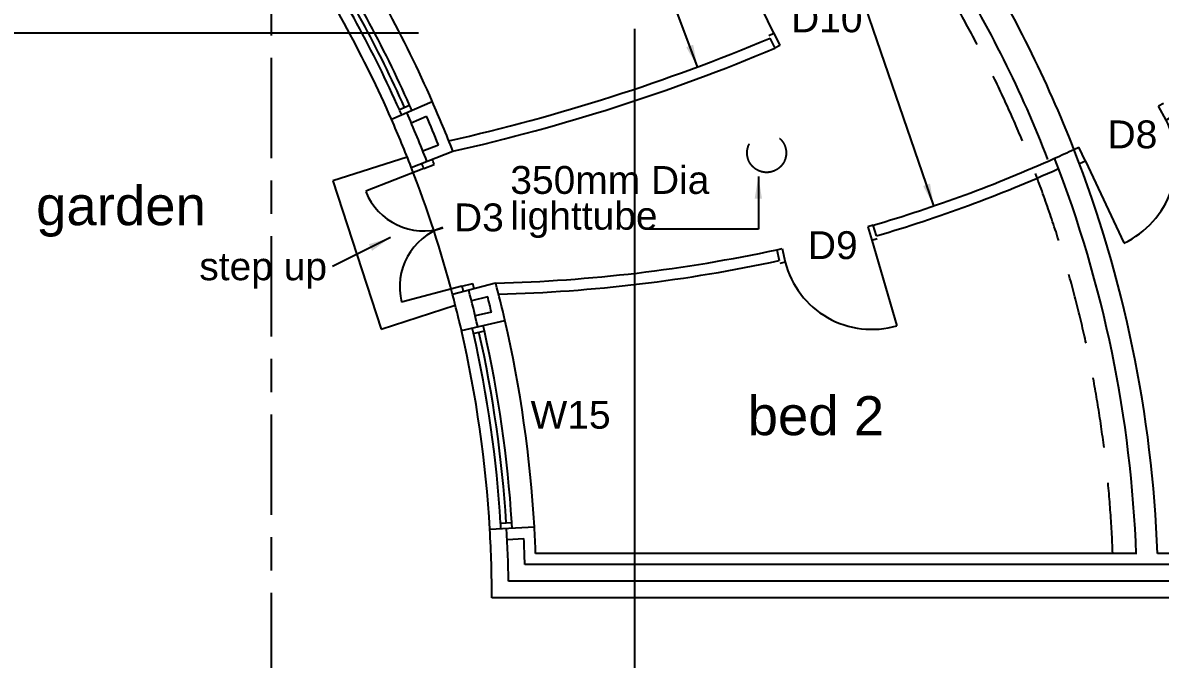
# Model space of a CAD drawing. Header units: millimetres. Extents: x 929802 to 1112248, y 1926852 to 2050811.
# Drawn here: x 1080397 to 1090597, y 1979054 to 1984765 of the extents above; entities that cross this region are included whole.
import ezdxf

# ---------------------------------------------------------------- set-up
doc = ezdxf.new("R2010")
doc.units = ezdxf.units.MM
doc.linetypes.add('CENTER', pattern=[16, 9, -2, 3, -2])
doc.linetypes.add('HIDDEN', pattern=[9.525, 6.35, -3.175])
doc.layers.add('1', color=7, linetype='Continuous', true_color=0xffffff)
doc.layers.add('NEW_LGF', color=7, linetype='Continuous', true_color=0xffffff)
doc.styles.get("Standard").update_dxf_attribs({"font": 'arial.ttf'})
doc.dimstyles.new('ISO-25', dxfattribs={"dimtxt": 2.5, "dimasz": 2.5, "dimexe": 1.25, "dimexo": 0.625, "dimtad": 1, "dimtxsty": 'Standard', "dimcen": 2.5, "dimadec": 0, "dimazin": 0, "dimtfac": 1, "dimtmove": 0, "dimatfit": 3, "dimfxl": 1, "dimarcsym": 0})

# ---------------------------------------------------------------- blocks, each defined once
blk = doc.blocks.new('8C871F54')
at = {"layer": 'NEW_LGF', "color": 1, "linetype": 'Continuous', "ltscale": 100}
blk.add_line((422, 0), (6974, 0), dxfattribs=at)
at = {"layer": 'NEW_LGF'}
blk.add_attdef('Sfb', (0, 0), '', height=1, dxfattribs=at)
blk = doc.blocks.new('ADD64D84')
at = {"layer": 'NEW_LGF', "color": 1, "linetype": 'Continuous', "ltscale": 100}
blk.add_line((0, 376), (0, 8431), dxfattribs=at)
blk = doc.blocks.new('71F56520')
at = {"layer": 'NEW_LGF', "color": 2, "linetype": 'Continuous', "ltscale": 100}
for p, q in [((864, 935), (816, 921)), ((816, 921), (851, 801)), ((0, 714), (49, 724)), ((49, 724), (76, 602)), ((851, 801), (899, 815)), ((76, 602), (27, 592))]:
    blk.add_line(p, q, dxfattribs=at)
at = {"layer": 'NEW_LGF', "color": 4, "linetype": 'Continuous', "ltscale": 100}
blk.add_line((851, 801), (1077, 32), dxfattribs=at)
at = {"layer": 'NEW_LGF', "color": 2, "linetype": 'Continuous', "ltscale": 100}
blk.add_arc((851, 801), 801, 194.3393, 286.3536, dxfattribs=at)
blk.add_arc((851, 801), 801, 194.3393, 286.3536, dxfattribs=at)
at = {"layer": 'NEW_LGF'}
blk.add_attdef('Sfb', (0, 0), '', height=1, dxfattribs=at)
blk = doc.blocks.new('E06DF784')
at = {"layer": 'NEW_LGF', "color": 2, "linetype": 'HIDDEN', "ltscale": 100}
blk.add_circle((175, 175), 175, dxfattribs=at)
blk.add_arc((175, 175), 175, 0, 0, dxfattribs=at)
at = {"layer": 'NEW_LGF'}
blk.add_attdef('Sfb', (0, 0), '', height=1, dxfattribs=at)
blk = doc.blocks.new('90709F68')
at = {"layer": 'NEW_LGF', "color": 4, "linetype": 'Continuous', "ltscale": 100}
blk.add_line((349, 134), (0, 855), dxfattribs=at)
at = {"layer": 'NEW_LGF', "color": 2, "linetype": 'Continuous', "ltscale": 100}
for p, q in [((1124, 483), (1079, 461)), ((1079, 461), (1134, 349)), ((1134, 349), (1179, 371)), ((304, 112), (349, 134)), ((349, 134), (403, 22)), ((403, 22), (358, 0))]:
    blk.add_line(p, q, dxfattribs=at)
blk.add_arc((349, 134), 800, 24.1302, 115.8237, dxfattribs=at)
blk.add_arc((349, 134), 800, 24.1302, 115.8237, dxfattribs=at)
at = {"layer": 'NEW_LGF'}
blk.add_attdef('Sfb', (0, 0), '', height=1, dxfattribs=at)
blk = doc.blocks.new('2350E8D4')
at = {"layer": 'NEW_LGF', "color": 2, "linetype": 'Continuous', "ltscale": 100}
for p, q in [((802, 1250), (758, 1226)), ((826, 1103), (758, 1226)), ((826, 1103), (870, 1128)), ((0, 840), (45, 861)), ((105, 734), (45, 861)), ((105, 734), (50, 709))]:
    blk.add_line(p, q, dxfattribs=at)
at = {"layer": 'NEW_LGF', "color": 4, "linetype": 'Continuous', "ltscale": 100}
blk.add_line((105, 734), (448, 0), dxfattribs=at)
at = {"layer": 'NEW_LGF', "color": 2, "linetype": 'Continuous', "ltscale": 100}
blk.add_arc((105, 734), 811, 295.0515, 27.0926, dxfattribs=at)
blk.add_arc((105, 734), 811, 295.0515, 27.0926, dxfattribs=at)
at = {"layer": 'NEW_LGF'}
blk.add_attdef('Sfb', (0, 0), '', height=1, dxfattribs=at)
blk = doc.blocks.new('963D0F97')
at = {"layer": 'NEW_LGF', "color": 2, "linetype": 'Continuous', "ltscale": 100}
for p, q in [((520, 1198), (613, 1235)), ((862, 143), (959, 167))]:
    blk.add_line(p, q, dxfattribs=at)
at = {"layer": 'NEW_LGF', "color": 4, "linetype": 'Continuous', "ltscale": 100}
for p, q in [((520, 1198), (0, 994)), ((861, 142), (321, 0))]:
    blk.add_line(p, q, dxfattribs=at)
at = {"layer": 'NEW_LGF', "color": 2, "linetype": 'Continuous', "ltscale": 100}
for centre, radius, start, end in [((-8585, -2338), 9768, 21.2251, 21.5184), ((-8585, -2338), 9768, 21.2251, 21.5184), ((-8585, -2338), 9868, 21.2281, 21.5149), ((-8585, -2338), 9868, 21.2281, 21.5149), ((-9566, -2654), 10696, 14.7489, 21.1732), ((-9566, -2654), 10696, 14.7489, 21.1732), ((520, 1198), 559, 201.5184, 287.8736), ((520, 1198), 559, 201.5184, 287.8736), ((862, 139), 558, 107.8736, 194.3755), ((862, 139), 558, 107.8736, 194.3755), ((-8587, -2331), 9768, 14.3755, 14.6688), ((-8587, -2331), 9768, 14.3755, 14.6688), ((-8587, -2331), 9868, 14.3793, 14.6658), ((-8587, -2331), 9868, 14.3793, 14.6658)]:
    blk.add_arc(centre, radius, start, end, dxfattribs=at)
at = {"layer": 'NEW_LGF'}
blk.add_attdef('Sfb', (0, 0), '', height=1, dxfattribs=at)
blk = doc.blocks.new('EE97CF53')
at = {"layer": 'NEW_LGF', "color": 2, "linetype": 'Continuous', "ltscale": 100}
for radius in [11096, 11096, 10846, 10846]:
    blk.add_arc((-9235, -3934), radius, 21.2685, 31.6241, dxfattribs=at)
at = {"layer": 'NEW_LGF'}
blk.add_attdef('Sfb', (0, 0), '', height=1, dxfattribs=at)
blk = doc.blocks.new('FF49EFF8')
at = {"layer": 'NEW_LGF', "color": 2, "linetype": 'Continuous', "ltscale": 100}
for p, q in [((111, 1599), (195, 1653)), ((933, 86), (1024, 126))]:
    blk.add_line(p, q, dxfattribs=at)
for radius, start, end in [(11096, 23.6762, 33.3539), (11096, 23.6762, 33.3539), (10796, 33.0885, 33.3539), (10796, 33.0885, 33.3539), (10896, 33.0885, 33.3539), (10896, 33.0885, 33.3539), (10696, 23.6762, 33.3539), (10696, 23.6762, 33.3539), (10846, 23.9415, 33.0885), (10846, 23.9415, 33.0885), (10896, 23.6762, 23.9415), (10896, 23.6762, 23.9415), (10796, 23.6762, 23.9415), (10796, 23.6762, 23.9415)]:
    blk.add_arc((-8934, -4295), radius, start, end, dxfattribs=at)
at = {"layer": 'NEW_LGF', "color": 1, "linetype": 'Continuous', "ltscale": 100}
for radius in [10896, 10896, 10796, 10796]:
    blk.add_arc((-8934, -4295), radius, 23.9415, 33.0885, dxfattribs=at)
at = {"layer": 'NEW_LGF'}
blk.add_attdef('Sfb', (0, 0), '', height=1, dxfattribs=at)
blk = doc.blocks.new('64BFA300')
at = {"layer": 'NEW_LGF', "color": 2, "linetype": 'Continuous', "ltscale": 100}
for p, q in [((109, 1758), (206, 1781)), ((352, 56), (452, 62))]:
    blk.add_line(p, q, dxfattribs=at)
for radius, start, end in [(11096, 3.3024, 12.9715), (11096, 3.3024, 12.9715), (10696, 3.3024, 12.9715), (10696, 3.3024, 12.9715), (10796, 12.7062, 12.9715), (10796, 12.7062, 12.9715), (10846, 3.5678, 12.7074), (10846, 3.5678, 12.7074), (10896, 12.7086, 12.9715), (10896, 12.7086, 12.9715), (10796, 3.3024, 3.5678), (10796, 3.3024, 3.5678), (10896, 3.3024, 3.5678), (10896, 3.3024, 3.5678)]:
    blk.add_arc((-10423, -616), radius, start, end, dxfattribs=at)
at = {"layer": 'NEW_LGF', "color": 1, "linetype": 'Continuous', "ltscale": 100}
for radius, end in [(10796, 12.7062), (10796, 12.7062), (10896, 12.7086), (10896, 12.7086)]:
    blk.add_arc((-10423, -616), radius, 3.5678, end, dxfattribs=at)
at = {"layer": 'NEW_LGF'}
blk.add_attdef('Sfb', (0, 0), '', height=1, dxfattribs=at)
blk = doc.blocks.new('38EA95B6')
at = {"layer": '1', "color": 2, "linetype": 'Continuous', "ltscale": 100}
for p, q in [((666, 1546), (0, 1331)), ((0, 1331), (431, 0)), ((431, 0), (1097, 216))]:
    blk.add_line(p, q, dxfattribs=at)
blk = doc.blocks.new('46292B51')
at = {"layer": 'NEW_LGF', "color": 3, "linetype": 'Continuous', "ltscale": 100}
for p, q in [((6454, 6160), (6498, 6070)), ((6516, 4261), (6537, 4163))]:
    blk.add_line(p, q, dxfattribs=at)
at = {"layer": 'NEW_LGF', "color": 4, "linetype": 'Continuous', "ltscale": 100}
for p, q in [((3060, 5432), (3426, 5592)), ((3238, 5000), (3611, 5144)), ((7408, 4385), (7380, 4481)), ((3994, 3961), (3608, 3860)), ((3687, 3537), (4077, 3627)), ((3942, 1753), (4342, 1776)), ((9738, 1536), (4353, 1536)), ((10386, 1536), (9928, 1536)), ((10386, 1136), (3960, 1136))]:
    blk.add_line(p, q, dxfattribs=at)
at = {"layer": 'NEW_LGF', "color": 2, "linetype": 'Continuous', "ltscale": 100}
for p, q in [((3237, 5400), (3375, 5459)), ((3341, 5147), (3481, 5201)), ((3923, 3839), (3778, 3801)), ((3957, 3702), (3811, 3667)), ((4097, 1662), (4247, 1669)), ((10386, 1436), (4256, 1436)), ((10386, 1286), (4109, 1286))]:
    blk.add_line(p, q, dxfattribs=at)
at = {"layer": 'NEW_LGF', "color": 1, "linetype": 'HIDDEN', "ltscale": 100}
blk.add_arc((-1161, 1137), 10696, 2.1414, 35.4241, dxfattribs=at)
blk.add_arc((-1161, 1137), 10696, 2.1414, 35.4241, dxfattribs=at)
at = {"layer": 'NEW_LGF', "color": 3, "linetype": 'Continuous', "ltscale": 100}
for centre, radius, start, end in [((-177, 21929), 17107, 282.6658, 292.808), ((-177, 21929), 17107, 282.6658, 292.808), ((-177, 21929), 17207, 282.7171, 292.8255), ((-177, 21929), 17207, 282.7171, 292.8255), ((3808, 16654), 12686, 286.3536, 294.1918), ((3808, 16654), 12686, 286.3536, 294.1918), ((3808, 16654), 12786, 286.3536, 294.1664), ((3808, 16654), 12786, 286.3536, 294.1664), ((3671, 17462), 13504, 271.3716, 282.1597), ((3671, 17462), 13504, 271.3716, 282.1597), ((3671, 17462), 13604, 271.4697, 282.1597), ((3671, 17462), 13604, 271.4697, 282.1597)]:
    blk.add_arc(centre, radius, start, end, dxfattribs=at)
at = {"layer": 'NEW_LGF', "color": 4, "linetype": 'Continuous', "ltscale": 100}
for centre, radius, start, end in [((-6736, 1137), 11096, 21.1732, 23.6762), ((-6736, 1137), 11096, 21.1732, 23.6762), ((-6736, 1137), 10696, 21.1732, 23.6762), ((-6736, 1137), 10696, 21.1732, 23.6762), ((3808, 16654), 12686, 294.1918, 295.0515), ((3808, 16654), 12686, 294.1918, 295.0515), ((-1161, 1137), 11096, 2.0641, 21.2685), ((-1161, 1137), 11096, 2.0641, 21.2685), ((-1161, 1137), 10906, 2.0641, 21.21), ((-1161, 1137), 10906, 2.0641, 21.21), ((-6736, 1137), 11096, 12.9715, 14.7489), ((-6736, 1137), 11096, 12.9715, 14.7489), ((-6736, 1137), 10696, 12.9715, 14.7489), ((-6736, 1137), 10696, 12.9715, 14.7489), ((-6736, 1137), 10696, 359.9982, 3.3024), ((-6736, 1137), 10696, 359.9982, 3.3024), ((-6736, 1137), 11096, 2.0641, 3.3024), ((-6736, 1137), 11096, 2.0641, 3.3024)]:
    blk.add_arc(centre, radius, start, end, dxfattribs=at)
at = {"layer": 'NEW_LGF', "color": 2, "linetype": 'Continuous', "ltscale": 100}
for radius, start, end in [(10846, 21.1732, 23.6762), (10846, 21.1732, 23.6762), (10996, 21.6943, 23.1479), (10996, 21.6943, 23.1479), (10846, 12.9715, 14.7489), (10846, 12.9715, 14.7489), (10996, 13.4926, 14.2278), (10996, 13.4926, 14.2278), (10846, 0.7906, 3.3024), (10846, 0.7906, 3.3024), (10996, 1.5616, 2.7741), (10996, 1.5616, 2.7741)]:
    blk.add_arc((-6736, 1137), radius, start, end, dxfattribs=at)
at = {"layer": 'NEW_LGF', "color": 9, "linetype": 'Continuous', "ltscale": 100}
for s, p in [('D10', (6643, 6212)), ('D8', (9481, 5171)), ('D3', (3621, 4426)), ('D9', (6794, 4177)), ('W15', (4307, 2655))]:
    blk.add_text(s, height=250, dxfattribs=at).set_placement(p)
at = {"layer": 'NEW_LGF'}
blk.add_attdef('Sfb', (0, 0), '', height=1, dxfattribs=at)
blk = doc.blocks.new('4E36763F')
at = {"layer": 'NEW_LGF', "color": 1, "linetype": 'CENTER', "ltscale": 100}
blk.add_line((4130, 8296), (4130, 1121), dxfattribs=at)
at = {"layer": 'NEW_LGF'}
blk.add_attdef('Sfb', (0, 0), '', height=1, dxfattribs=at)
blk = doc.blocks.new('5DB7E285')
at = {"layer": '1', "color": 9, "linetype": 'Continuous', "ltscale": 100}
blk.add_leader([(6161, 2121), (180, 18149)], dimstyle='ISO-25', override={"dimasz": 200}, dxfattribs=at)
blk = doc.blocks.new('277E5F3C')
at = {"layer": '1', "color": 9, "linetype": 'Continuous', "ltscale": 100}
blk.add_leader([(4290, 7576), (180, 19575)], dimstyle='ISO-25', override={"dimasz": 200}, dxfattribs=at)
blk = doc.blocks.new('813A152D')
at = {"layer": '1', "color": 15, "linetype": 'Continuous', "ltscale": 100}
blk.add_text('step up', height=250, dxfattribs=at).set_placement((121, 2959))
at = {"layer": '1', "color": 3, "linetype": 'Continuous', "ltscale": 100}
blk.add_leader([(1835, 3342), (1316, 3083)], dimstyle='ISO-25', override={"dimasz": 200}, dxfattribs=at)
blk = doc.blocks.new('C6B5A1CB')
at = {"layer": 'NEW_LGF', "color": 15, "linetype": 'Continuous', "ltscale": 100}
for s, height, p in [('350mm Dia', 250, (4403, 8578)), ('garden', 350, (151, 8297)), ('lighttube', 250, (4403, 8257)), ('bed 2', 350, (6531, 6413))]:
    blk.add_text(s, height=height, dxfattribs=at).set_placement(p)
at = {"layer": 'NEW_LGF'}
blk.add_attdef('Sfb', (0, 0), '', height=1, dxfattribs=at)
at = {"layer": 'NEW_LGF', "color": 2, "linetype": 'Continuous', "ltscale": 100}
blk.add_leader([(6627, 8735), (6627, 8261), (5632, 8261)], dimstyle='ISO-25', override={"dimasz": 200}, dxfattribs=at)

msp = doc.modelspace()

# ---------------------------------------------------------------- block references
at = {"layer": '1'}
for name, p in [('5DB7E285', (1080286.2, 1982248.17)), ('277E5F3C', (1084276.15, 1975546.06)), ('38EA95B6', (1083178.58, 1982014.45)), ('813A152D', (1081859, 1979495.82))]:
    msp.add_blockref(name, p, dxfattribs=at)
at = {"layer": 'NEW_LGF'}
for name, p in [('ADD64D84', (1085885.38, 1976278.39)), ('4E36763F', (1078493.14, 1977754.14)), ('46292B51', (1080643.13, 1978467.7)), ('C6B5A1CB', (1080365.83, 1974651.63)), ('8C871F54', (1076970.79, 1984676.05)), ('FF49EFF8', (1082841.4, 1983899.44)), ('90709F68', (1086783.03, 1984537.69)), ('EE97CF53', (1088717.58, 1983538.55)), ('2350E8D4', (1089822.39, 1982789.26)), ('E06DF784', (1086892.22, 1983422.27)), ('963D0F97', (1083472.93, 1982258.65)), ('71F56520', (1087158.72, 1982014.46)), ('64BFA300', (1084330.19, 1980220.44))]:
    msp.add_blockref(name, p, dxfattribs=at)

doc.saveas('drawing.dxf')
